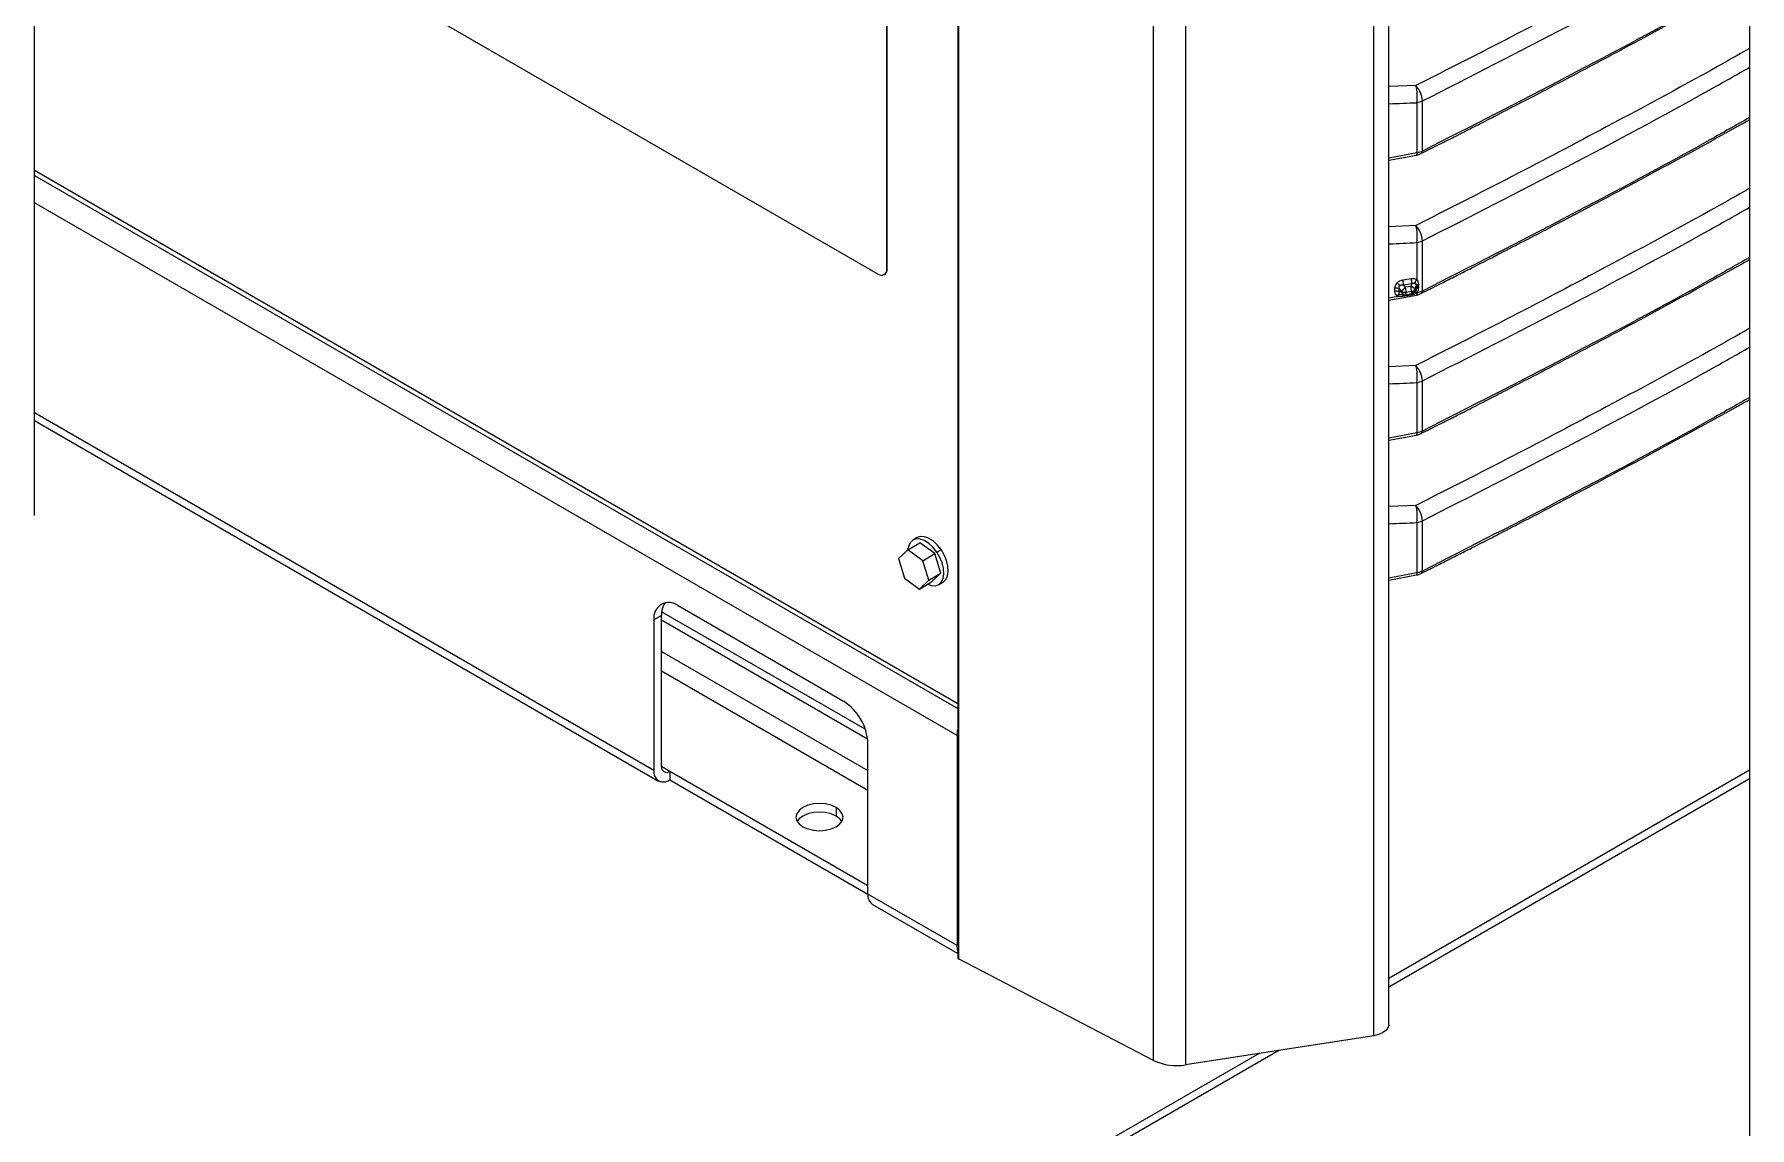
# Model space of a CAD drawing. Header units: millimetres. Extents: x -356 to 237, y 0 to 365.
# Drawn here: x -191.39 to -174.38, y 219.67 to 230.51 of the extents above; entities that cross this region are included whole.
import ezdxf

# ---------------------------------------------------------------- set-up
doc = ezdxf.new("R2010")
doc.units = ezdxf.units.MM

msp = doc.modelspace()

# ---------------------------------------------------------------- linework, layer by layer
at = {"color": 7, "linetype": 'Continuous', "lineweight": 25}
for p, q in [((-174.377, 264.354), (-174.377, 208.903)), ((-182.228, 232.663), (-182.228, 223.629)), ((-182.223, 232.66), (-182.223, 221.339)), ((-178.104, 220.578), (-178.104, 232.344)), ((-177.956, 220.69), (-177.956, 232.374)), ((-190.097, 232.219), (-183.017, 228.131)), ((-182.932, 228.18), (-182.932, 232.271)), ((-182.929, 228.182), (-182.929, 232.273)), ((-180.287, 220.333), (-180.287, 231.668)), ((-179.972, 231.683), (-179.972, 220.289)), ((-191.385, 225.738), (-191.385, 231.475)), ((-177.687, 230.001), (-177.956, 229.99)), ((-177.678, 229.831), (-177.678, 229.333)), ((-177.622, 229.35), (-177.622, 229.848)), ((-177.678, 229.333), (-177.956, 229.281)), ((-177.956, 229.26), (-177.682, 229.311)), ((-191.385, 229.161), (-182.228, 223.874)), ((-191.385, 229.109), (-182.228, 223.823)), ((-182.236, 223.555), (-191.385, 228.837)), ((-177.687, 228.613), (-177.956, 228.601)), ((-177.678, 228.443), (-177.678, 228.076)), ((-177.622, 227.962), (-177.622, 228.46)), ((-182.957, 228.125), (-182.954, 228.127)), ((-182.932, 228.18), (-182.929, 228.182)), ((-177.956, 227.872), (-177.682, 227.923)), ((-177.897, 227.99), (-177.897, 227.96)), ((-177.851, 227.984), (-177.829, 227.959)), ((-177.851, 227.954), (-177.851, 227.984)), ((-177.829, 227.955), (-177.851, 227.954)), ((-177.829, 227.959), (-177.829, 227.955)), ((-177.817, 227.925), (-177.792, 227.927)), ((-177.733, 228.084), (-177.816, 228.071)), ((-177.81, 228.024), (-177.727, 228.037)), ((-177.789, 228), (-177.81, 228.024)), ((-177.736, 228.008), (-177.789, 228)), ((-177.788, 227.927), (-177.735, 227.936)), ((-177.783, 227.953), (-177.73, 227.961)), ((-177.73, 227.957), (-177.783, 227.949)), ((-177.783, 227.949), (-177.783, 227.953)), ((-177.727, 228.037), (-177.736, 228.008)), ((-177.73, 227.961), (-177.73, 227.957)), ((-177.727, 227.938), (-177.715, 227.942)), ((-177.695, 227.98), (-177.685, 228.012)), ((-177.695, 227.976), (-177.695, 227.98)), ((-177.685, 227.979), (-177.695, 227.976)), ((-177.685, 228.012), (-177.685, 227.979)), ((-177.673, 228.023), (-177.673, 227.991)), ((-177.658, 227.997), (-177.658, 228.029)), ((-177.867, 227.909), (-177.956, 227.893)), ((-177.867, 227.909), (-177.818, 227.911)), ((-177.687, 227.225), (-177.956, 227.213)), ((-177.622, 226.574), (-177.622, 227.072)), ((-177.678, 227.055), (-177.678, 226.557)), ((-185.241, 223.207), (-191.385, 226.754)), ((-191.385, 226.678), (-185.195, 223.104)), ((-177.678, 226.557), (-177.956, 226.505)), ((-177.956, 226.484), (-177.682, 226.535)), ((-177.687, 225.837), (-177.956, 225.825)), ((-177.678, 225.667), (-177.678, 225.168)), ((-177.622, 225.186), (-177.622, 225.684)), ((-182.725, 225.398), (-182.817, 225.311)), ((-182.725, 225.398), (-182.605, 225.467)), ((-182.575, 225.289), (-182.725, 225.398)), ((-182.632, 225.518), (-182.674, 225.493)), ((-182.455, 225.359), (-182.605, 225.467)), ((-182.437, 225.375), (-182.395, 225.4)), ((-182.817, 225.311), (-182.758, 225.117)), ((-182.575, 225.289), (-182.455, 225.359)), ((-182.517, 225.095), (-182.575, 225.289)), ((-182.397, 225.164), (-182.455, 225.359)), ((-182.758, 225.117), (-182.608, 225.008)), ((-182.608, 225.008), (-182.517, 225.095)), ((-182.608, 225.008), (-182.488, 225.078)), ((-182.517, 225.095), (-182.397, 225.164)), ((-182.488, 225.078), (-182.397, 225.164)), ((-182.419, 225.051), (-182.377, 225.076)), ((-177.678, 225.168), (-177.956, 225.116)), ((-177.956, 225.096), (-177.682, 225.147)), ((-177.956, 225.092), (-177.947, 225.098)), ((-185.167, 224.745), (-185.241, 224.702)), ((-185.241, 224.702), (-185.241, 223.207)), ((-185.167, 223.25), (-185.167, 224.745)), ((-183.123, 223.519), (-185.167, 224.7)), ((-183.146, 223.618), (-185.165, 224.783)), ((-183.361, 223.894), (-185.001, 224.841)), ((-185.167, 224.389), (-183.12, 223.207)), ((-183.12, 223.011), (-185.167, 224.193)), ((-182.227, 223.56), (-182.236, 223.555)), ((-182.236, 223.555), (-182.236, 221.472)), ((-183.12, 221.983), (-183.12, 223.478)), ((-185.167, 223.25), (-185.083, 223.201)), ((-185.083, 223.201), (-183.12, 222.068)), ((-185.083, 223.201), (-185.083, 223.116)), ((-174.377, 223.211), (-177.956, 221.145)), ((-185.083, 223.116), (-183.12, 221.983)), ((-174.377, 223.126), (-177.956, 221.059)), ((-183.434, 222.841), (-183.434, 222.756)), ((-182.236, 221.472), (-183.12, 221.983)), ((-183.074, 221.88), (-182.228, 221.392)), ((-182.227, 221.478), (-182.236, 221.472)), ((-182.228, 221.414), (-182.228, 221.346)), ((-180.287, 220.333), (-182.223, 221.339)), ((-178.104, 220.578), (-179.972, 220.289)), ((-179.04, 220.433), (-206.388, 204.646)), ((-179.242, 220.402), (-206.388, 204.732))]:
    msp.add_line(p, q, dxfattribs=at)
at = {"color": 7, "linetype": 'Continuous', "lineweight": 25, "flags": 128}
for points in [[(-177.678, 229.333), (-177.678, 229.326), (-177.678, 229.32), (-177.679, 229.316), (-177.68, 229.313), (-177.682, 229.311), (-177.682, 229.311)], [(-177.818, 227.911), (-177.77, 227.919), (-177.732, 227.926)], [(-177.788, 227.927), (-177.787, 227.928), (-177.786, 227.929), (-177.785, 227.93), (-177.784, 227.933), (-177.784, 227.936), (-177.783, 227.94), (-177.783, 227.944), (-177.783, 227.949)], [(-177.73, 227.957), (-177.73, 227.952), (-177.73, 227.948), (-177.731, 227.944), (-177.731, 227.941), (-177.732, 227.939), (-177.733, 227.937), (-177.735, 227.936), (-177.735, 227.936)], [(-177.678, 227.943), (-177.678, 227.936), (-177.678, 227.931), (-177.679, 227.927), (-177.68, 227.924), (-177.682, 227.923)], [(-177.678, 226.557), (-177.678, 226.549), (-177.678, 226.544), (-177.679, 226.539), (-177.68, 226.536), (-177.682, 226.535), (-177.682, 226.535)], [(-182.437, 225.375), (-182.475, 225.422), (-182.517, 225.461), (-182.56, 225.488), (-182.603, 225.503), (-182.642, 225.504), (-182.676, 225.492), (-182.702, 225.467), (-182.719, 225.431), (-182.726, 225.397)], [(-182.395, 225.4), (-182.433, 225.447), (-182.474, 225.485), (-182.518, 225.512), (-182.56, 225.527), (-182.6, 225.529), (-182.632, 225.518)], [(-182.528, 225.055), (-182.49, 225.042), (-182.451, 225.041), (-182.417, 225.053), (-182.391, 225.078), (-182.374, 225.114), (-182.366, 225.159), (-182.37, 225.211), (-182.383, 225.267), (-182.406, 225.322), (-182.437, 225.375)], [(-182.377, 225.076), (-182.375, 225.077), (-182.348, 225.102), (-182.331, 225.138), (-182.324, 225.184), (-182.327, 225.235), (-182.341, 225.291), (-182.364, 225.347), (-182.395, 225.4)], [(-177.678, 225.168), (-177.678, 225.161), (-177.678, 225.156), (-177.679, 225.151), (-177.68, 225.148), (-177.682, 225.147), (-177.682, 225.147)], [(-182.236, 223.555), (-182.233, 223.593), (-182.227, 223.621)], [(-183.434, 222.841), (-183.483, 222.863), (-183.539, 222.876), (-183.6, 222.881), (-183.661, 222.876), (-183.717, 222.863), (-183.766, 222.841), (-183.803, 222.813), (-183.826, 222.78), (-183.834, 222.745), (-183.826, 222.71), (-183.803, 222.678), (-183.766, 222.65)], [(-183.766, 222.65), (-183.717, 222.628), (-183.661, 222.615), (-183.6, 222.61), (-183.539, 222.615), (-183.483, 222.628), (-183.434, 222.65), (-183.397, 222.678), (-183.374, 222.71), (-183.366, 222.745), (-183.374, 222.78), (-183.397, 222.813), (-183.434, 222.841)], [(-183.434, 222.756), (-183.483, 222.777), (-183.539, 222.791), (-183.6, 222.795), (-183.661, 222.791), (-183.717, 222.777), (-183.766, 222.756), (-183.803, 222.728), (-183.822, 222.703)], [(-183.378, 222.703), (-183.397, 222.728), (-183.434, 222.756)], [(-182.227, 221.417), (-182.233, 221.438), (-182.236, 221.472)], [(-177.956, 220.69), (-177.956, 220.683), (-177.965, 220.655), (-177.986, 220.629), (-178.017, 220.606), (-178.058, 220.589), (-178.104, 220.578)]]:
    msp.add_lwpolyline(points, dxfattribs=at)
at = {"color": 7, "linetype": 'Continuous', "lineweight": 25}
for centre, radius, start, end in [((-178.108, 229.892), 0.435, 351.9582, 14.5203), ((-177.859, 229.838), 0.237, 2.5908, 43.652), ((-177.705, 230.019), 0.189, 278.2268, 295.8949), ((-177.645, 229.347), 0.0233, 302.8599, 8.3114), ((-178.108, 228.504), 0.435, 351.9584, 14.5201), ((-177.859, 228.45), 0.237, 2.5912, 43.6513), ((-177.705, 228.631), 0.189, 278.2268, 295.8949), ((-182.984, 228.172), 0.0524, 230.7965, 9.2137), ((-182.987, 228.175), 0.058, 304.3191, 6.993), ((-177.884, 227.913), 0.0781, 64.6691, 99.5485), ((-177.884, 227.883), 0.0781, 64.6691, 99.5485), ((-177.976, 227.901), 0.174, 41.5111, 54.5408), ((-177.837, 227.88), 0.0504, 99.4052, 138.1977), ((-177.829, 227.885), 0.0445, 105.3668, 146.7439), ((-177.672, 227.842), 0.196, 126.5967, 143.405), ((-177.796, 228.03), 0.0781, 244.6646, 279.5526), ((-177.796, 228.026), 0.0781, 244.6664, 279.5507), ((-177.792, 227.966), 0.0392, 196.0251, 269.5253), ((-177.798, 227.912), 0.0205, 140.7748, 183.1289), ((-177.601, 228.074), 0.215, 180.8369, 193.4769), ((-177.796, 227.977), 0.0504, 274.5023, 278.7644), ((-177.998, 227.95), 0.215, 0.8313, 13.4798), ((-177.945, 227.958), 0.215, 0.8362, 13.4776), ((-177.749, 227.946), 0.0635, 32.5492, 78.1881), ((-177.743, 227.985), 0.0501, 278.8033, 288.647), ((-177.518, 228.087), 0.215, 180.8367, 193.4772), ((-177.704, 227.925), 0.0277, 153.6357, 177.3187), ((-177.733, 228.008), 0.0475, 274.161, 323.2681), ((-177.733, 228.004), 0.0475, 274.166, 323.2632), ((-177.743, 227.983), 0.0478, 289.2524, 351.9915), ((-177.611, 228.017), 0.0895, 138.692, 164.6691), ((-177.698, 227.923), 0.0288, 44.4714, 87.1291), ((-177.696, 227.922), 0.0318, 47.3068, 87.223), ((-177.658, 227.995), 0.032, 118.1339, 148.4445), ((-177.658, 227.963), 0.032, 118.1346, 148.4497), ((-177.644, 227.971), 0.0602, 103.6566, 119.3649), ((-177.644, 227.938), 0.0602, 103.6547, 119.3592), ((-177.645, 227.959), 0.0233, 302.8599, 8.3114), ((-178.108, 227.116), 0.435, 351.9584, 14.5201), ((-177.859, 227.061), 0.237, 2.5916, 43.6512), ((-177.705, 227.242), 0.189, 278.2252, 295.8987), ((-177.645, 226.571), 0.0233, 302.8599, 8.3114), ((-178.108, 225.728), 0.435, 351.9584, 14.5201), ((-177.859, 225.673), 0.237, 2.5916, 43.6512), ((-177.705, 225.854), 0.189, 278.2252, 295.8987), ((-177.645, 225.183), 0.0233, 302.8599, 8.3114), ((-185.095, 224.726), 0.148, 50.7964, 189.2144), ((-184.968, 224.755), 0.2, 144.2176, 182.9308), ((-183.642, 223.454), 0.523, 2.6053, 57.3948), ((-185.145, 223.192), 0.0981, 170.7855, 309.2036), ((-185.116, 223.242), 0.0524, 170.7867, 309.2031), ((-183.011, 221.97), 0.11, 173.5388, 235.1495), ((-182.22, 221.346), 0.00752, 184.9491, 250.3344), ((-180.06, 220.813), 0.531, 244.6684, 279.5503)]:
    msp.add_arc(centre, radius, start, end, dxfattribs=at)
for points, knots in [([(-174.377, 231.758), (-174.459, 231.711), (-174.929, 231.444), (-175.716, 231.021), (-176.737, 230.482), (-177.37, 230.162), (-177.687, 230.001)], [0, 0, 0, 0, 0.075811, 0.432555, 0.715242, 1, 1, 1, 1]), ([(-177.622, 229.848), (-177.142, 230.093), (-176.188, 230.579), (-175.107, 231.157), (-174.51, 231.495), (-174.377, 231.57)], [0, 0, 0, 0, 0.439851, 0.874814, 1, 1, 1, 1]), ([(-177.633, 229.328), (-177.573, 229.358), (-177.464, 229.413), (-177.317, 229.487), (-177.201, 229.546), (-177.106, 229.594), (-177.02, 229.638), (-176.934, 229.682), (-176.717, 229.794), (-176.244, 230.039), (-175.446, 230.463), (-174.783, 230.824), (-174.404, 231.037), (-174.377, 231.052)], [0, 0, 0, 0, 0.054679, 0.099377, 0.134127, 0.16045, 0.186149, 0.212342, 0.238975, 0.385549, 0.645943, 0.974833, 1, 1, 1, 1]), ([(-174.377, 231.072), (-174.51, 230.997), (-175.107, 230.659), (-176.188, 230.082), (-177.142, 229.595), (-177.622, 229.35)], [0, 0, 0, 0, 0.125194, 0.560171, 1, 1, 1, 1]), ([(-174.377, 230.37), (-174.459, 230.323), (-174.929, 230.056), (-175.716, 229.633), (-176.737, 229.094), (-177.37, 228.774), (-177.687, 228.613)], [0, 0, 0, 0, 0.075811, 0.432555, 0.715242, 1, 1, 1, 1]), ([(-177.622, 228.46), (-177.142, 228.705), (-176.188, 229.191), (-175.107, 229.768), (-174.51, 230.107), (-174.377, 230.182)], [0, 0, 0, 0, 0.439851, 0.874814, 1, 1, 1, 1]), ([(-177.956, 229.819), (-177.954, 229.82), (-177.861, 229.824), (-177.768, 229.827), (-177.678, 229.831)], [0, 0, 0, 0, 0.022361, 1, 1, 1, 1]), ([(-177.633, 227.939), (-177.573, 227.97), (-177.464, 228.024), (-177.317, 228.099), (-177.201, 228.158), (-177.106, 228.206), (-177.02, 228.25), (-176.934, 228.294), (-176.717, 228.406), (-176.244, 228.651), (-175.446, 229.074), (-174.783, 229.436), (-174.404, 229.648), (-174.377, 229.664)], [0, 0, 0, 0, 0.054679, 0.099377, 0.134127, 0.16045, 0.186149, 0.212342, 0.238975, 0.385549, 0.645943, 0.974833, 1, 1, 1, 1]), ([(-174.377, 229.684), (-174.51, 229.609), (-175.107, 229.271), (-176.188, 228.693), (-177.142, 228.207), (-177.622, 227.962)], [0, 0, 0, 0, 0.125194, 0.560171, 1, 1, 1, 1]), ([(-177.682, 229.311), (-177.673, 229.313), (-177.656, 229.317), (-177.64, 229.324), (-177.633, 229.328)], [0, 0, 0, 0, 0.510209, 1, 1, 1, 1]), ([(-177.622, 229.35), (-177.631, 229.347), (-177.649, 229.339), (-177.668, 229.335), (-177.678, 229.333)], [0, 0, 0, 0, 0.476912, 1, 1, 1, 1]), ([(-174.377, 228.982), (-174.459, 228.935), (-174.929, 228.668), (-175.716, 228.245), (-176.737, 227.706), (-177.37, 227.386), (-177.687, 227.225)], [0, 0, 0, 0, 0.075811, 0.432555, 0.715242, 1, 1, 1, 1]), ([(-177.622, 227.072), (-177.142, 227.317), (-176.188, 227.803), (-175.107, 228.38), (-174.51, 228.718), (-174.377, 228.794)], [0, 0, 0, 0, 0.4398513, 0.8748138, 1, 1, 1, 1]), ([(-177.956, 228.431), (-177.954, 228.431), (-177.861, 228.435), (-177.768, 228.439), (-177.678, 228.443)], [0, 0, 0, 0, 0.022361, 1, 1, 1, 1]), ([(-177.633, 226.551), (-177.573, 226.581), (-177.464, 226.636), (-177.317, 226.711), (-177.201, 226.769), (-177.106, 226.818), (-177.02, 226.862), (-176.934, 226.906), (-176.717, 227.018), (-176.244, 227.263), (-175.446, 227.686), (-174.783, 228.048), (-174.404, 228.26), (-174.377, 228.275)], [0, 0, 0, 0, 0.054679, 0.099377, 0.134127, 0.16045, 0.186149, 0.212342, 0.238975, 0.385549, 0.645943, 0.974833, 1, 1, 1, 1]), ([(-174.377, 228.296), (-174.51, 228.221), (-175.107, 227.882), (-176.188, 227.305), (-177.142, 226.819), (-177.622, 226.574)], [0, 0, 0, 0, 0.125194, 0.560171, 1, 1, 1, 1]), ([(-177.875, 228.043), (-177.882, 228.034), (-177.895, 228.018), (-177.896, 227.999), (-177.897, 227.99)], [0, 0, 0, 0, 0.56429, 1, 1, 1, 1]), ([(-177.897, 227.96), (-177.896, 227.95), (-177.894, 227.931), (-177.881, 227.919), (-177.875, 227.914)], [0, 0, 0, 0, 0.574081, 1, 1, 1, 1]), ([(-177.816, 228.071), (-177.829, 228.068), (-177.851, 228.063), (-177.868, 228.049), (-177.875, 228.043)], [0, 0, 0, 0, 0.578325, 1, 1, 1, 1]), ([(-177.851, 227.984), (-177.852, 227.99), (-177.854, 227.999), (-177.85, 228.01), (-177.847, 228.015), (-177.846, 228.017)], [0, 0, 0, 0, 0.5491, 0.781751, 1, 1, 1, 1]), ([(-177.846, 227.93), (-177.847, 227.931), (-177.85, 227.934), (-177.854, 227.942), (-177.852, 227.949), (-177.851, 227.954)], [0, 0, 0, 0, 0.238395, 0.469299, 1, 1, 1, 1]), ([(-177.846, 228.017), (-177.843, 228.018), (-177.839, 228.022), (-177.827, 228.025), (-177.817, 228.025), (-177.81, 228.024)], [0, 0, 0, 0, 0.210329, 0.442889, 1, 1, 1, 1]), ([(-177.841, 227.928), (-177.842, 227.928), (-177.844, 227.929), (-177.845, 227.93), (-177.846, 227.93)], [0, 0, 0, 0, 0.5731441, 1, 1, 1, 1]), ([(-177.812, 227.926), (-177.817, 227.925), (-177.824, 227.924), (-177.834, 227.925), (-177.839, 227.927), (-177.841, 227.928)], [0, 0, 0, 0, 0.5142568, 0.7532439, 1, 1, 1, 1]), ([(-177.678, 228.076), (-177.687, 228.08), (-177.705, 228.087), (-177.724, 228.085), (-177.733, 228.084)], [0, 0, 0, 0, 0.5235194, 1, 1, 1, 1]), ([(-177.732, 227.926), (-177.722, 227.928), (-177.703, 227.931), (-177.686, 227.939), (-177.678, 227.943)], [0, 0, 0, 0, 0.521923, 1, 1, 1, 1]), ([(-177.727, 228.037), (-177.721, 228.039), (-177.714, 228.043), (-177.703, 228.043), (-177.699, 228.042), (-177.697, 228.041)], [0, 0, 0, 0, 0.5703831, 0.7991975, 1, 1, 1, 1]), ([(-177.697, 227.952), (-177.699, 227.95), (-177.704, 227.946), (-177.71, 227.943), (-177.713, 227.942), (-177.715, 227.942)], [0, 0, 0, 0, 0.424974, 0.812581, 1, 1, 1, 1]), ([(-177.697, 228.041), (-177.695, 228.04), (-177.69, 228.037), (-177.686, 228.029), (-177.685, 228.021), (-177.685, 228.015), (-177.685, 228.012)], [0, 0, 0, 0, 0.233749, 0.471901, 0.710278, 1, 1, 1, 1]), ([(-177.695, 227.954), (-177.695, 227.953), (-177.696, 227.953), (-177.697, 227.952), (-177.697, 227.952)], [0, 0, 0, 0, 0.560487, 1, 1, 1, 1]), ([(-177.685, 227.979), (-177.685, 227.977), (-177.685, 227.973), (-177.686, 227.967), (-177.689, 227.96), (-177.693, 227.956), (-177.695, 227.954)], [0, 0, 0, 0, 0.214611, 0.430067, 0.695935, 1, 1, 1, 1]), ([(-177.682, 227.923), (-177.673, 227.925), (-177.656, 227.929), (-177.64, 227.936), (-177.633, 227.939)], [0, 0, 0, 0, 0.510209, 1, 1, 1, 1]), ([(-177.658, 228.029), (-177.659, 228.038), (-177.66, 228.051), (-177.668, 228.067), (-177.675, 228.073), (-177.678, 228.076)], [0, 0, 0, 0, 0.502162, 0.750361, 1, 1, 1, 1]), ([(-177.678, 227.943), (-177.677, 227.944), (-177.676, 227.944), (-177.675, 227.945), (-177.675, 227.945)], [0, 0, 0, 0, 0.560018, 1, 1, 1, 1]), ([(-177.675, 227.945), (-177.67, 227.953), (-177.66, 227.969), (-177.659, 227.988), (-177.658, 227.997)], [0, 0, 0, 0, 0.518973, 1, 1, 1, 1]), ([(-177.622, 227.962), (-177.63, 227.959), (-177.647, 227.951), (-177.665, 227.947), (-177.675, 227.945)], [0, 0, 0, 0, 0.47783, 1, 1, 1, 1]), ([(-177.875, 227.914), (-177.873, 227.913), (-177.871, 227.911), (-177.868, 227.91), (-177.867, 227.909)], [0, 0, 0, 0, 0.5550742, 1, 1, 1, 1]), ([(-174.377, 227.594), (-174.459, 227.547), (-174.929, 227.28), (-175.716, 226.856), (-176.737, 226.318), (-177.37, 225.997), (-177.687, 225.837)], [0, 0, 0, 0, 0.075811, 0.432555, 0.715242, 1, 1, 1, 1]), ([(-177.622, 225.684), (-177.142, 225.929), (-176.188, 226.415), (-175.107, 226.992), (-174.51, 227.33), (-174.377, 227.406)], [0, 0, 0, 0, 0.4398513, 0.8748138, 1, 1, 1, 1]), ([(-177.956, 227.043), (-177.954, 227.043), (-177.861, 227.047), (-177.768, 227.051), (-177.678, 227.055)], [0, 0, 0, 0, 0.022361, 1, 1, 1, 1]), ([(-174.377, 226.908), (-174.51, 226.832), (-175.107, 226.494), (-176.188, 225.917), (-177.142, 225.431), (-177.622, 225.186)], [0, 0, 0, 0, 0.125194, 0.560171, 1, 1, 1, 1]), ([(-177.633, 225.163), (-177.573, 225.193), (-177.464, 225.248), (-177.317, 225.323), (-177.201, 225.381), (-177.106, 225.43), (-177.02, 225.473), (-176.934, 225.517), (-176.717, 225.629), (-176.244, 225.875), (-175.446, 226.298), (-174.783, 226.66), (-174.404, 226.872), (-174.377, 226.887)], [0, 0, 0, 0, 0.054679, 0.099377, 0.134127, 0.16045, 0.186149, 0.212342, 0.238975, 0.385549, 0.645943, 0.974833, 1, 1, 1, 1]), ([(-177.622, 226.574), (-177.631, 226.57), (-177.649, 226.563), (-177.668, 226.559), (-177.678, 226.557)], [0, 0, 0, 0, 0.476914, 1, 1, 1, 1]), ([(-177.682, 226.535), (-177.673, 226.537), (-177.656, 226.541), (-177.64, 226.548), (-177.633, 226.551)], [0, 0, 0, 0, 0.510209, 1, 1, 1, 1]), ([(-177.956, 225.655), (-177.954, 225.655), (-177.861, 225.659), (-177.768, 225.663), (-177.678, 225.667)], [0, 0, 0, 0, 0.022361, 1, 1, 1, 1]), ([(-177.682, 225.147), (-177.673, 225.149), (-177.656, 225.153), (-177.64, 225.16), (-177.633, 225.163)], [0, 0, 0, 0, 0.510209, 1, 1, 1, 1]), ([(-177.622, 225.186), (-177.631, 225.182), (-177.649, 225.174), (-177.668, 225.17), (-177.678, 225.168)], [0, 0, 0, 0, 0.476914, 1, 1, 1, 1])]:
    msp.add_open_spline(points, degree=3, knots=knots, dxfattribs=at)

doc.saveas('drawing.dxf')
